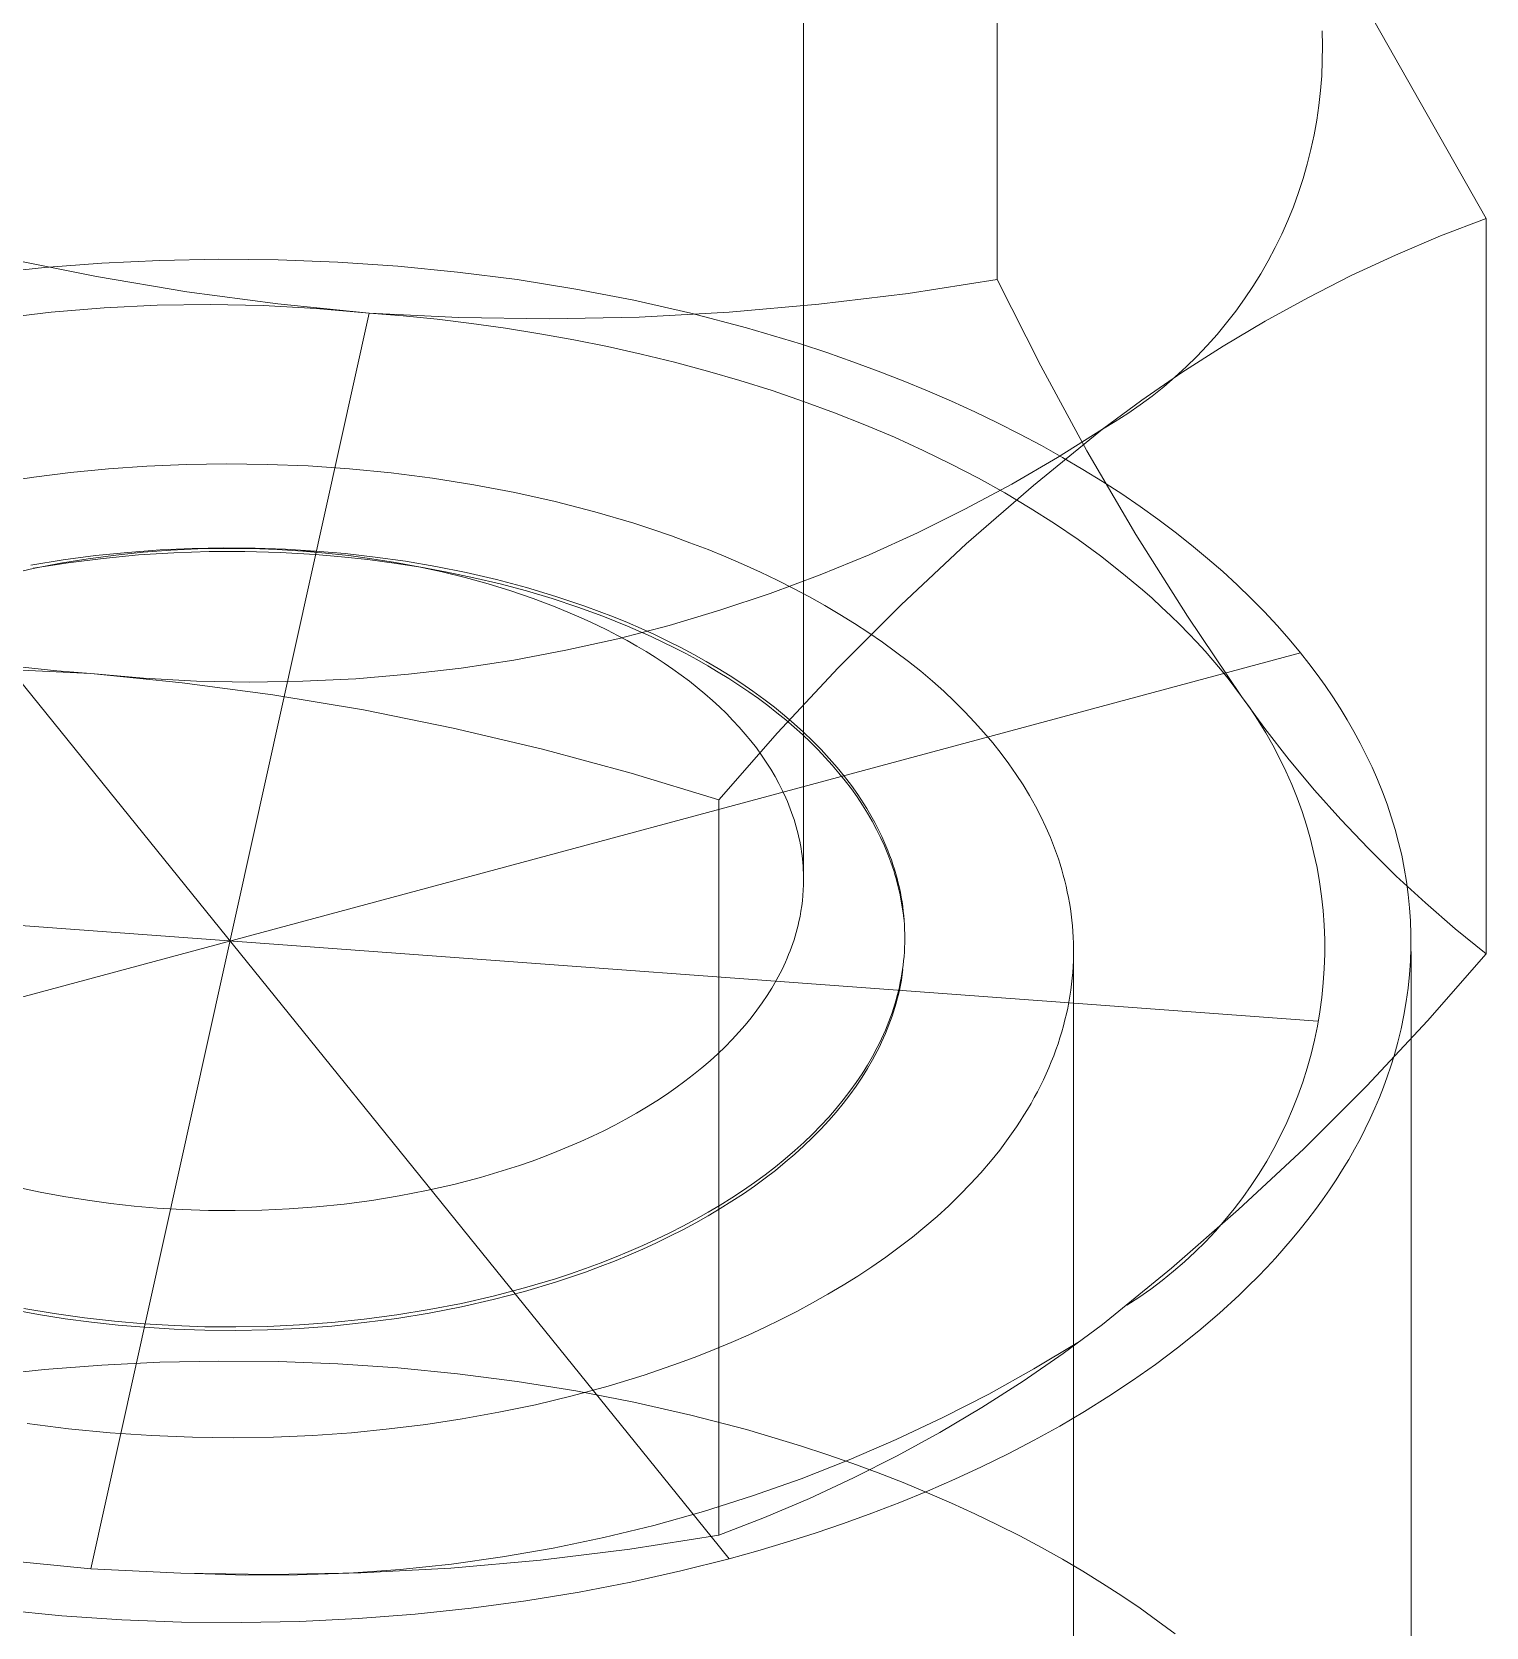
# Model space of a CAD drawing. Header units: inches. Extents: x -6 to 195, y -3 to 126.
# Drawn here: x 113.012 to 113.3513, y 55.2272 to 55.5995 of the extents above; entities that cross this region are included whole.
import ezdxf

# ---------------------------------------------------------------- set-up
doc = ezdxf.new("R2010")
doc.units = ezdxf.units.IN
doc.linetypes.add('HIDDEN', pattern=[1.905, 1.27, -0.635])
doc.layers.add('ZANO_R', color=7, linetype='Continuous', lineweight=0)
doc.layers.add('ZANO_R_przerywana', color=250, linetype='HIDDEN', lineweight=0)

msp = doc.modelspace()

# ---------------------------------------------------------------- linework, layer by layer
at = {"layer": 'ZANO_R'}
for p, q in [((113.30426, 55.63894), (113.3513, 55.556)), ((113.31311, 55.59627), (113.31302, 55.59976)), ((113.31308, 55.59278), (113.31311, 55.59627)), ((113.31294, 55.5893), (113.31308, 55.59278)), ((113.31267, 55.58582), (113.31294, 55.5893)), ((113.31229, 55.58235), (113.31267, 55.58582)), ((113.31179, 55.5789), (113.31229, 55.58235)), ((113.31117, 55.57547), (113.31179, 55.5789)), ((113.31043, 55.57206), (113.31117, 55.57547)), ((113.30861, 55.56533), (113.30958, 55.56868)), ((113.30958, 55.56868), (113.31043, 55.57206)), ((113.30752, 55.56201), (113.30861, 55.56533)), ((113.30633, 55.55873), (113.30752, 55.56201)), ((113.30502, 55.5555), (113.30633, 55.55873)), ((113.30361, 55.55231), (113.30502, 55.5555)), ((113.3513, 55.556), (113.34068, 55.5519)), ((113.3513, 55.556), (113.3513, 55.38438)), ((113.30208, 55.54917), (113.30361, 55.55231)), ((113.34068, 55.5519), (113.33019, 55.54744)), ((113.30045, 55.54609), (113.30208, 55.54917)), ((113.33019, 55.54744), (113.31986, 55.54264)), ((113.29688, 55.5401), (113.29872, 55.54306)), ((113.29872, 55.54306), (113.30045, 55.54609)), ((113.31986, 55.54264), (113.3097, 55.53749)), ((113.29494, 55.5372), (113.29688, 55.5401)), ((113.2929, 55.53437), (113.29494, 55.5372)), ((113.3097, 55.53749), (113.29972, 55.532)), ((113.28855, 55.52892), (113.29077, 55.53161)), ((113.29972, 55.532), (113.28992, 55.52618)), ((113.29077, 55.53161), (113.2929, 55.53437)), ((113.28623, 55.52631), (113.28855, 55.52892)), ((113.28992, 55.52618), (113.28033, 55.52004)), ((113.28134, 55.52134), (113.28383, 55.52378)), ((113.28383, 55.52378), (113.28623, 55.52631)), ((113.28033, 55.52004), (113.27095, 55.51357)), ((113.27877, 55.51898), (113.28134, 55.52134)), ((113.27339, 55.51453), (113.27612, 55.51671)), ((113.27612, 55.51671), (113.27877, 55.51898)), ((113.27095, 55.51357), (113.26179, 55.5068)), ((113.27059, 55.51245), (113.27339, 55.51453)), ((113.26479, 55.50858), (113.26773, 55.51047)), ((113.26773, 55.51047), (113.27059, 55.51245)), ((113.26179, 55.5068), (113.24568, 55.49367)), ((113.25132, 55.5002), (113.26179, 55.5068)), ((113.26179, 55.5068), (113.26479, 55.50858)), ((113.24062, 55.49396), (113.25132, 55.5002)), ((113.22971, 55.4881), (113.24062, 55.49396)), ((113.24568, 55.49367), (113.23002, 55.48)), ((113.21862, 55.48261), (113.22971, 55.4881)), ((113.20734, 55.4775), (113.21862, 55.48261)), ((113.23002, 55.48), (113.21484, 55.46581)), ((113.19589, 55.47279), (113.20734, 55.4775)), ((113.18429, 55.46846), (113.19589, 55.47279)), ((113.17254, 55.46454), (113.18429, 55.46846)), ((113.16067, 55.46101), (113.17254, 55.46454)), ((113.21484, 55.46581), (113.20014, 55.45111)), ((113.14869, 55.4579), (113.16067, 55.46101)), ((113.1366, 55.4552), (113.14869, 55.4579)), ((113.12443, 55.45291), (113.1366, 55.4552)), ((113.02573, 55.44975), (113.00474, 55.45078)), ((113.00981, 55.45122), (113.01778, 55.45041)), ((113.01778, 55.45041), (113.02573, 55.44975)), ((113.04703, 55.44762), (113.02573, 55.44975)), ((113.02573, 55.44975), (113.03807, 55.44867)), ((113.08756, 55.44856), (113.0999, 55.44959)), ((113.0999, 55.44959), (113.11219, 55.45104)), ((113.11219, 55.45104), (113.12443, 55.45291)), ((113.20014, 55.45111), (113.18595, 55.43593)), ((113.03807, 55.44867), (113.05043, 55.44801)), ((113.06824, 55.44479), (113.04703, 55.44762)), ((113.05043, 55.44801), (113.06281, 55.44777)), ((113.06281, 55.44777), (113.07519, 55.44795)), ((113.07519, 55.44795), (113.08756, 55.44856)), ((113.08935, 55.44126), (113.06824, 55.44479)), ((113.11033, 55.43704), (113.08935, 55.44126)), ((113.13116, 55.43213), (113.11033, 55.43704)), ((113.18595, 55.43593), (113.17229, 55.42027)), ((113.15182, 55.42654), (113.13116, 55.43213)), ((113.17229, 55.42027), (113.15182, 55.42654)), ((113.17229, 55.24865), (113.17229, 55.42027)), ((113.33764, 55.36872), (113.3513, 55.38438)), ((113.32345, 55.35353), (113.33764, 55.36872)), ((113.32985, 55.36056), (113.32909, 55.35811)), ((113.32909, 55.35811), (113.32826, 55.35566)), ((113.30875, 55.33884), (113.32345, 55.35353)), ((113.32737, 55.35322), (113.32641, 55.35079)), ((113.32826, 55.35566), (113.32737, 55.35322)), ((113.32641, 55.35079), (113.32538, 55.34836)), ((113.32429, 55.34594), (113.32312, 55.34352)), ((113.32538, 55.34836), (113.32429, 55.34594)), ((113.32312, 55.34352), (113.32189, 55.34112)), ((113.29357, 55.32465), (113.30875, 55.33884)), ((113.3206, 55.33873), (113.31924, 55.33635)), ((113.32189, 55.34112), (113.3206, 55.33873)), ((113.31782, 55.33398), (113.31633, 55.33162)), ((113.31924, 55.33635), (113.31782, 55.33398)), ((113.31633, 55.33162), (113.31477, 55.32928)), ((113.31316, 55.32695), (113.31148, 55.32464)), ((113.31477, 55.32928), (113.31316, 55.32695)), ((113.27791, 55.31098), (113.29357, 55.32465)), ((113.31148, 55.32464), (113.30973, 55.32235)), ((113.30793, 55.32007), (113.30607, 55.31781)), ((113.30973, 55.32235), (113.30793, 55.32007)), ((113.30414, 55.31557), (113.30216, 55.31335)), ((113.30607, 55.31781), (113.30414, 55.31557)), ((113.30216, 55.31335), (113.30012, 55.31115)), ((113.26179, 55.29785), (113.27791, 55.31098)), ((113.29803, 55.30897), (113.29587, 55.30682)), ((113.30012, 55.31115), (113.29803, 55.30897)), ((113.29366, 55.30468), (113.28909, 55.30049)), ((113.29587, 55.30682), (113.29366, 55.30468)), ((113.28909, 55.30049), (113.2843, 55.29639)), ((113.25264, 55.29107), (113.26179, 55.29785)), ((113.2843, 55.29639), (113.27932, 55.2924)), ((113.24326, 55.28461), (113.25264, 55.29107)), ((113.25505, 55.29285), (113.25505, 55.276)), ((113.27932, 55.2924), (113.27416, 55.28851)), ((113.27416, 55.28851), (113.26881, 55.28474)), ((113.23367, 55.27846), (113.24326, 55.28461)), ((113.26881, 55.28474), (113.2633, 55.28108)), ((113.22387, 55.27264), (113.23367, 55.27846)), ((113.2633, 55.28108), (113.25763, 55.27754)), ((113.25763, 55.27754), (113.25181, 55.27413)), ((113.21389, 55.26716), (113.22387, 55.27264)), ((113.24586, 55.27084), (113.23979, 55.26767)), ((113.25181, 55.27413), (113.24586, 55.27084)), ((113.20373, 55.26201), (113.21389, 55.26716)), ((113.23979, 55.26767), (113.2336, 55.26464)), ((113.2336, 55.26464), (113.22732, 55.26173)), ((113.1934, 55.2572), (113.20373, 55.26201)), ((113.22732, 55.26173), (113.22094, 55.25895)), ((113.18291, 55.25275), (113.1934, 55.2572)), ((113.21448, 55.25631), (113.20796, 55.25379)), ((113.22094, 55.25895), (113.21448, 55.25631)), ((113.17229, 55.24865), (113.18291, 55.25275)), ((113.20796, 55.25379), (113.20137, 55.25141)), ((113.15153, 55.24538), (113.17229, 55.24865)), ((113.17467, 55.24315), (113.17047, 55.24835)), ((113.19474, 55.24915), (113.18808, 55.24702)), ((113.20137, 55.25141), (113.19474, 55.24915)), ((113.13067, 55.24283), (113.15153, 55.24538)), ((113.18138, 55.24503), (113.17467, 55.24315)), ((113.18808, 55.24702), (113.18138, 55.24503)), ((113.00444, 55.24293), (113.02573, 55.24081)), ((113.02573, 55.24081), (113.04672, 55.23977)), ((113.08875, 55.23987), (113.10973, 55.24099)), ((113.10973, 55.24099), (113.13067, 55.24283)), ((113.17467, 55.24315), (113.16342, 55.2403)), ((113.04672, 55.23977), (113.06774, 55.23946)), ((113.06774, 55.23946), (113.08875, 55.23987)), ((113.15175, 55.2377), (113.1397, 55.23536)), ((113.16342, 55.2403), (113.15175, 55.2377)), ((113.1397, 55.23536), (113.12727, 55.23333)), ((113.019, 55.22986), (113.00505, 55.23123)), ((113.03298, 55.22891), (113.019, 55.22986)), ((113.10144, 55.23022), (113.08811, 55.22919)), ((113.11451, 55.2316), (113.10144, 55.23022)), ((113.12727, 55.23333), (113.11451, 55.2316)), ((113.04694, 55.22838), (113.03298, 55.22891)), ((113.06081, 55.22825), (113.04694, 55.22838)), ((113.07455, 55.22853), (113.06081, 55.22825)), ((113.08811, 55.22919), (113.07455, 55.22853))]:
    msp.add_line(p, q, dxfattribs=at)
at = {"layer": 'ZANO_R_przerywana'}
for p, q in [((113.19206, 55.72523), (113.19206, 55.40168)), ((113.23721, 55.54175), (113.23721, 55.71337)), ((113.00606, 55.54662), (113.02704, 55.5424)), ((113.02828, 55.54553), (113.04184, 55.54619)), ((113.04184, 55.54619), (113.05558, 55.54646)), ((113.05558, 55.54646), (113.06946, 55.54634)), ((113.06946, 55.54634), (113.08341, 55.5458)), ((113.00188, 55.54311), (113.01495, 55.5445)), ((113.01495, 55.5445), (113.02828, 55.54553)), ((113.02704, 55.5424), (113.04815, 55.53887)), ((113.08341, 55.5458), (113.09739, 55.54485)), ((113.09739, 55.54485), (113.11134, 55.54348)), ((113.11134, 55.54348), (113.1252, 55.5417)), ((113.04815, 55.53887), (113.06936, 55.53604)), ((113.1252, 55.5417), (113.13893, 55.53949)), ((113.13893, 55.53949), (113.15245, 55.53688)), ((113.21645, 55.53849), (113.23721, 55.54175)), ((113.24738, 55.52158), (113.23721, 55.54175)), ((113.02883, 55.5351), (113.0165, 55.53407)), ((113.0412, 55.53571), (113.02883, 55.5351)), ((113.05358, 55.5359), (113.0412, 55.53571)), ((113.06596, 55.53566), (113.05358, 55.5359)), ((113.07833, 55.535), (113.06596, 55.53566)), ((113.06936, 55.53604), (113.09066, 55.53391)), ((113.09066, 55.53391), (113.07833, 55.535)), ((113.15245, 55.53688), (113.16573, 55.53386)), ((113.17466, 55.5341), (113.19559, 55.53594)), ((113.19559, 55.53594), (113.21645, 55.53849)), ((113.17047, 55.24835), (112.94173, 55.53156)), ((113.0165, 55.53407), (113.0042, 55.53262)), ((113.02573, 55.24081), (113.09066, 55.53391)), ((113.09861, 55.53325), (113.09066, 55.53391)), ((113.09066, 55.53391), (113.11165, 55.53288)), ((113.10658, 55.53244), (113.09861, 55.53325)), ((113.11456, 55.53148), (113.10658, 55.53244)), ((113.11165, 55.53288), (113.13266, 55.53257)), ((113.12254, 55.53036), (113.11456, 55.53148)), ((113.13266, 55.53257), (113.15367, 55.53297)), ((113.15367, 55.53297), (113.17466, 55.5341)), ((113.16573, 55.53386), (113.1787, 55.53046)), ((113.1305, 55.52909), (113.12254, 55.53036)), ((113.13844, 55.52765), (113.1305, 55.52909)), ((113.14633, 55.52607), (113.13844, 55.52765)), ((113.1787, 55.53046), (113.19131, 55.52668)), ((113.15417, 55.52432), (113.14633, 55.52607)), ((113.16194, 55.52242), (113.15417, 55.52432)), ((113.19131, 55.52668), (113.19747, 55.52466)), ((113.19747, 55.52466), (113.20352, 55.52255)), ((113.16962, 55.52036), (113.16194, 55.52242)), ((113.17721, 55.51815), (113.16962, 55.52036)), ((113.20352, 55.52255), (113.20946, 55.52036)), ((113.20946, 55.52036), (113.21529, 55.51809)), ((113.25818, 55.50174), (113.24738, 55.52158)), ((113.18469, 55.51579), (113.17721, 55.51815)), ((113.21529, 55.51809), (113.22099, 55.51574)), ((113.19204, 55.51329), (113.18469, 55.51579)), ((113.19926, 55.51063), (113.19204, 55.51329)), ((113.22099, 55.51574), (113.22657, 55.51332)), ((113.22657, 55.51332), (113.23202, 55.51083)), ((113.20633, 55.50784), (113.19926, 55.51063)), ((113.23202, 55.51083), (113.23734, 55.50827)), ((113.21323, 55.50491), (113.20633, 55.50784)), ((113.23734, 55.50827), (113.24252, 55.50565)), ((113.24252, 55.50565), (113.24756, 55.50296)), ((113.21996, 55.50184), (113.21323, 55.50491)), ((113.22651, 55.49865), (113.21996, 55.50184)), ((113.24756, 55.50296), (113.25246, 55.50022)), ((113.2696, 55.48225), (113.25818, 55.50174)), ((113.02984, 55.49751), (113.03885, 55.49815)), ((113.03885, 55.49815), (113.04805, 55.49855)), ((113.04805, 55.49855), (113.05741, 55.4987)), ((113.05741, 55.4987), (113.0669, 55.49859)), ((113.0669, 55.49859), (113.07649, 55.49821)), ((113.07649, 55.49821), (113.08614, 55.49755)), ((113.23286, 55.49534), (113.22651, 55.49865)), ((113.25246, 55.50022), (113.25721, 55.49742)), ((113.00396, 55.4943), (113.01245, 55.49559)), ((113.01245, 55.49559), (113.02103, 55.49665)), ((113.02103, 55.49665), (113.02984, 55.49751)), ((113.08614, 55.49755), (113.09582, 55.4966)), ((113.09582, 55.4966), (113.1055, 55.49537)), ((113.1055, 55.49537), (113.11513, 55.49384)), ((113.239, 55.49192), (113.23286, 55.49534)), ((113.25721, 55.49742), (113.26182, 55.49458)), ((113.26182, 55.49458), (113.26628, 55.49169)), ((113.11513, 55.49384), (113.12468, 55.49202)), ((113.12468, 55.49202), (113.1341, 55.48991)), ((113.24493, 55.48838), (113.239, 55.49192)), ((113.26628, 55.49169), (113.27059, 55.48875)), ((113.1341, 55.48991), (113.14336, 55.48751)), ((113.14336, 55.48751), (113.15242, 55.48483)), ((113.25064, 55.48475), (113.24493, 55.48838)), ((113.27059, 55.48875), (113.27474, 55.48577)), ((113.15242, 55.48483), (113.15686, 55.48339)), ((113.15686, 55.48339), (113.16123, 55.48188)), ((113.25611, 55.48102), (113.25064, 55.48475)), ((113.27474, 55.48577), (113.27875, 55.48276)), ((113.04942, 55.47896), (113.05679, 55.47909)), ((113.05679, 55.47909), (113.06406, 55.47903)), ((113.16123, 55.48188), (113.16554, 55.48031)), ((113.16554, 55.48031), (113.16977, 55.47868)), ((113.26136, 55.4772), (113.25611, 55.48102)), ((113.28163, 55.46313), (113.2696, 55.48225)), ((113.27875, 55.48276), (113.2826, 55.47972)), ((113.2826, 55.47972), (113.2863, 55.47665)), ((113.01171, 55.47505), (113.01927, 55.47628)), ((113.01229, 55.47433), (113.02045, 55.47562)), ((113.0123, 55.47428), (113.01868, 55.47552)), ((113.01868, 55.47552), (113.02511, 55.47657)), ((113.01927, 55.47628), (113.02685, 55.47728)), ((113.02045, 55.47562), (113.02865, 55.47665)), ((113.02511, 55.47657), (113.03155, 55.47742)), ((113.02685, 55.47728), (113.03442, 55.47805)), ((113.02865, 55.47665), (113.03688, 55.47744)), ((113.03155, 55.47742), (113.03799, 55.47808)), ((113.03442, 55.47805), (113.04195, 55.47861)), ((113.03688, 55.47744), (113.04513, 55.47797)), ((113.03799, 55.47808), (113.04439, 55.47855)), ((113.04195, 55.47861), (113.04942, 55.47896)), ((113.04439, 55.47855), (113.05073, 55.47884)), ((113.04513, 55.47797), (113.05339, 55.47824)), ((113.05073, 55.47884), (113.057, 55.47896)), ((113.05339, 55.47824), (113.06166, 55.47826)), ((113.057, 55.47896), (113.06318, 55.47891)), ((113.06166, 55.47826), (113.06992, 55.47803)), ((113.06318, 55.47891), (113.06924, 55.4787)), ((113.06406, 55.47903), (113.07119, 55.47879)), ((113.06924, 55.4787), (113.07518, 55.47834)), ((113.06992, 55.47803), (113.07817, 55.47755)), ((113.07119, 55.47879), (113.07817, 55.47836)), ((113.07817, 55.47836), (113.07518, 55.47834)), ((113.07518, 55.47834), (113.08052, 55.47788)), ((113.07817, 55.47836), (113.08512, 55.47776)), ((113.07817, 55.47755), (113.08425, 55.47703)), ((113.08052, 55.47788), (113.08592, 55.47729)), ((113.08425, 55.47703), (113.09037, 55.47636)), ((113.08512, 55.47776), (113.09213, 55.47696)), ((113.08592, 55.47729), (113.09135, 55.47656)), ((113.09037, 55.47636), (113.09654, 55.47554)), ((113.09135, 55.47656), (113.0968, 55.47568)), ((113.09213, 55.47696), (113.09919, 55.47596)), ((113.09654, 55.47554), (113.10272, 55.47457)), ((113.0968, 55.47568), (113.10225, 55.47466)), ((113.09919, 55.47596), (113.10627, 55.47476)), ((113.16977, 55.47868), (113.17393, 55.47698)), ((113.17393, 55.47698), (113.178, 55.47522)), ((113.26635, 55.4733), (113.26136, 55.4772)), ((113.2863, 55.47665), (113.28985, 55.47355)), ((113.00598, 55.47284), (113.0123, 55.47428)), ((113.10225, 55.47466), (113.10769, 55.47349)), ((113.10272, 55.47457), (113.10892, 55.47343)), ((113.10627, 55.47476), (113.11334, 55.47334)), ((113.10769, 55.47349), (113.11311, 55.47216)), ((113.10892, 55.47343), (113.11511, 55.47214)), ((113.11311, 55.47216), (113.11847, 55.47069)), ((113.11334, 55.47334), (113.12039, 55.47171)), ((113.11511, 55.47214), (113.12126, 55.47067)), ((113.12039, 55.47171), (113.12737, 55.46986)), ((113.178, 55.47522), (113.18199, 55.47341)), ((113.18199, 55.47341), (113.18589, 55.47154)), ((113.2711, 55.46933), (113.26635, 55.4733)), ((113.28985, 55.47355), (113.29325, 55.47043)), ((113.11847, 55.47069), (113.12377, 55.46906)), ((113.12126, 55.47067), (113.12737, 55.46904)), ((113.12377, 55.46906), (113.12898, 55.46727)), ((113.12737, 55.46986), (113.13427, 55.46778)), ((113.12737, 55.46904), (113.13341, 55.46724)), ((113.18589, 55.47154), (113.1897, 55.46961)), ((113.1897, 55.46961), (113.19342, 55.46764)), ((113.27339, 55.46732), (113.2711, 55.46933)), ((113.29325, 55.47043), (113.29649, 55.46729)), ((113.12898, 55.46727), (113.13409, 55.46534)), ((113.13341, 55.46724), (113.13937, 55.46527)), ((113.13409, 55.46534), (113.13908, 55.46326)), ((113.13427, 55.46778), (113.14105, 55.46549)), ((113.13937, 55.46527), (113.14522, 55.46314)), ((113.14105, 55.46549), (113.14439, 55.46427)), ((113.14439, 55.46427), (113.14769, 55.46299)), ((113.19342, 55.46764), (113.19703, 55.46562)), ((113.19703, 55.46562), (113.20054, 55.46355)), ((113.2756, 55.46529), (113.27339, 55.46732)), ((113.27776, 55.46325), (113.2756, 55.46529)), ((113.29649, 55.46729), (113.29958, 55.46413)), ((113.13908, 55.46326), (113.14152, 55.46217)), ((113.14152, 55.46217), (113.14392, 55.46104)), ((113.14392, 55.46104), (113.14628, 55.45987)), ((113.14522, 55.46314), (113.15094, 55.46084)), ((113.14769, 55.46299), (113.15094, 55.46166)), ((113.15094, 55.46166), (113.15415, 55.46027)), ((113.15094, 55.46084), (113.15652, 55.45838)), ((113.20054, 55.46355), (113.20395, 55.46143)), ((113.20395, 55.46143), (113.20726, 55.45928)), ((113.27985, 55.4612), (113.27776, 55.46325)), ((113.28188, 55.45914), (113.27985, 55.4612)), ((113.29426, 55.4444), (113.28163, 55.46313)), ((113.29958, 55.46413), (113.30253, 55.46096)), ((113.30253, 55.46096), (113.30532, 55.45779)), ((113.14628, 55.45987), (113.1486, 55.45867)), ((113.1486, 55.45867), (113.15088, 55.45744)), ((113.15088, 55.45744), (113.15311, 55.45618)), ((113.15415, 55.46027), (113.1573, 55.45884)), ((113.15652, 55.45838), (113.15924, 55.4571)), ((113.1573, 55.45884), (113.1604, 55.45735)), ((113.15924, 55.4571), (113.16192, 55.45577)), ((113.1604, 55.45735), (113.16344, 55.45581)), ((113.20726, 55.45928), (113.21045, 55.45708)), ((113.21045, 55.45708), (113.21354, 55.45485)), ((113.28384, 55.45706), (113.28188, 55.45914)), ((113.28574, 55.45497), (113.28384, 55.45706)), ((113.30532, 55.45779), (113.30797, 55.4546)), ((113.30797, 55.4546), (112.82614, 55.32488)), ((113.15311, 55.45618), (113.15529, 55.45488)), ((113.15529, 55.45488), (113.15742, 55.45355)), ((113.15742, 55.45355), (113.1595, 55.4522)), ((113.16192, 55.45577), (113.16456, 55.45441)), ((113.16344, 55.45581), (113.16641, 55.45423)), ((113.16456, 55.45441), (113.16715, 55.45301)), ((113.16641, 55.45423), (113.16932, 55.4526)), ((113.21354, 55.45485), (113.21651, 55.45259)), ((113.28757, 55.45287), (113.28574, 55.45497)), ((113.30797, 55.4546), (113.30995, 55.45209)), ((113.1595, 55.4522), (113.16153, 55.45081)), ((113.16153, 55.45081), (113.16349, 55.4494)), ((113.16349, 55.4494), (113.1654, 55.44796)), ((113.16715, 55.45301), (113.16968, 55.45157)), ((113.16932, 55.4526), (113.17216, 55.45092)), ((113.16968, 55.45157), (113.17216, 55.45011)), ((113.17216, 55.45092), (113.17493, 55.4492)), ((113.17216, 55.45011), (113.17459, 55.4486)), ((113.21651, 55.45259), (113.21938, 55.45029)), ((113.21938, 55.45029), (113.22212, 55.44797)), ((113.28934, 55.45077), (113.28757, 55.45287)), ((113.29104, 55.44865), (113.28934, 55.45077)), ((113.30995, 55.45209), (113.31187, 55.44954)), ((113.31187, 55.44954), (113.31373, 55.44696)), ((113.1654, 55.44796), (113.16725, 55.44649)), ((113.16725, 55.44649), (113.16904, 55.44501)), ((113.17459, 55.4486), (113.17696, 55.44707)), ((113.17493, 55.4492), (113.17763, 55.44744)), ((113.17696, 55.44707), (113.17927, 55.4455)), ((113.17763, 55.44744), (113.18024, 55.44563)), ((113.18024, 55.44563), (113.18278, 55.44379)), ((113.22212, 55.44797), (113.22476, 55.44562)), ((113.22476, 55.44562), (113.22728, 55.44325)), ((113.29268, 55.44653), (113.29104, 55.44865)), ((113.29426, 55.4444), (113.29268, 55.44653)), ((113.31373, 55.44696), (113.31551, 55.44433)), ((113.16904, 55.44501), (113.17077, 55.44349)), ((113.17077, 55.44349), (113.17243, 55.44196)), ((113.17243, 55.44196), (113.17403, 55.44041)), ((113.17927, 55.4455), (113.18152, 55.4439)), ((113.18152, 55.4439), (113.18371, 55.44227)), ((113.18278, 55.44379), (113.18523, 55.44191)), ((113.18371, 55.44227), (113.18583, 55.44062)), ((113.18523, 55.44191), (113.1876, 55.43999)), ((113.22728, 55.44325), (113.22968, 55.44085)), ((113.29623, 55.44165), (113.29426, 55.4444)), ((113.29969, 55.43694), (113.29426, 55.4444)), ((113.31551, 55.44433), (113.31723, 55.44168)), ((113.17403, 55.44041), (113.17557, 55.43884)), ((113.17557, 55.43884), (113.17703, 55.43725)), ((113.18583, 55.44062), (113.18789, 55.43894)), ((113.1876, 55.43999), (113.18987, 55.43805)), ((113.18789, 55.43894), (113.18987, 55.43723)), ((113.22968, 55.44085), (113.23197, 55.43844)), ((113.23197, 55.43844), (113.23414, 55.43602)), ((113.2981, 55.43884), (113.29623, 55.44165)), ((113.29988, 55.43596), (113.2981, 55.43884)), ((113.31723, 55.44168), (113.31888, 55.43898)), ((113.31888, 55.43898), (113.32045, 55.43626)), ((113.17703, 55.43725), (113.17843, 55.43565)), ((113.17843, 55.43565), (113.17977, 55.43403)), ((113.18987, 55.43805), (113.19206, 55.43607)), ((113.18987, 55.43723), (113.19179, 55.4355)), ((113.19179, 55.4355), (113.19364, 55.43374)), ((113.19206, 55.43607), (113.19416, 55.43406)), ((113.23414, 55.43602), (113.2362, 55.43358)), ((113.30537, 55.42965), (113.29969, 55.43694)), ((113.30156, 55.43302), (113.29988, 55.43596)), ((113.32045, 55.43626), (113.32195, 55.4335)), ((113.17977, 55.43403), (113.18103, 55.43239)), ((113.18103, 55.43239), (113.18222, 55.43075)), ((113.18222, 55.43075), (113.18335, 55.4291)), ((113.19364, 55.43374), (113.19542, 55.43197)), ((113.19416, 55.43406), (113.19616, 55.43202)), ((113.19542, 55.43197), (113.19712, 55.43017)), ((113.19616, 55.43202), (113.19806, 55.42996)), ((113.2362, 55.43358), (113.23814, 55.43113)), ((113.23814, 55.43113), (113.23997, 55.42867)), ((113.30313, 55.43002), (113.30156, 55.43302)), ((113.32195, 55.4335), (113.32336, 55.4307)), ((113.32336, 55.4307), (113.3247, 55.42788)), ((113.18335, 55.4291), (113.1844, 55.42743)), ((113.1844, 55.42743), (113.18539, 55.42576)), ((113.19712, 55.43017), (113.19875, 55.42836)), ((113.19806, 55.42996), (113.19987, 55.42787)), ((113.19875, 55.42836), (113.20031, 55.42653)), ((113.19987, 55.42787), (113.20159, 55.42577)), ((113.23997, 55.42867), (113.24168, 55.42621)), ((113.3046, 55.42698), (113.30313, 55.43002)), ((113.30597, 55.42388), (113.3046, 55.42698)), ((113.31128, 55.42256), (113.30537, 55.42965)), ((113.3247, 55.42788), (113.32595, 55.42503)), ((113.18539, 55.42576), (113.1863, 55.42409)), ((113.1863, 55.42409), (113.18715, 55.42241)), ((113.20031, 55.42653), (113.20179, 55.42469)), ((113.20159, 55.42577), (113.2032, 55.42364)), ((113.20179, 55.42469), (113.2032, 55.42283)), ((113.2032, 55.42364), (113.20471, 55.4215)), ((113.24168, 55.42621), (113.24328, 55.42375)), ((113.24328, 55.42375), (113.24477, 55.42128)), ((113.30722, 55.42074), (113.30597, 55.42388)), ((113.32595, 55.42503), (113.32712, 55.42215)), ((113.18715, 55.42241), (113.18793, 55.42072)), ((113.18793, 55.42072), (113.18829, 55.41988)), ((113.18829, 55.41988), (113.18863, 55.41904)), ((113.2032, 55.42283), (113.20453, 55.42096)), ((113.20453, 55.42096), (113.20579, 55.41907)), ((113.20471, 55.4215), (113.20543, 55.42043)), ((113.20543, 55.42043), (113.20613, 55.41935)), ((113.24477, 55.42128), (113.24615, 55.41882)), ((113.30837, 55.41756), (113.30722, 55.42074)), ((113.31741, 55.41566), (113.31128, 55.42256)), ((113.32712, 55.42215), (113.3282, 55.41924)), ((113.18863, 55.41904), (113.18896, 55.4182)), ((113.18896, 55.4182), (113.18927, 55.41735)), ((113.18927, 55.41735), (113.18957, 55.41651)), ((113.18957, 55.41651), (113.18984, 55.41567)), ((113.20579, 55.41907), (113.20696, 55.41718)), ((113.20613, 55.41935), (113.2068, 55.41827)), ((113.2068, 55.41827), (113.20744, 55.41719)), ((113.20696, 55.41718), (113.20806, 55.41529)), ((113.20744, 55.41719), (113.20806, 55.4161)), ((113.20806, 55.4161), (113.20866, 55.41501)), ((113.24615, 55.41882), (113.24743, 55.41636)), ((113.24743, 55.41636), (113.2486, 55.4139)), ((113.30941, 55.41434), (113.30837, 55.41756)), ((113.3282, 55.41924), (113.32919, 55.4163)), ((113.32919, 55.4163), (113.33009, 55.41334)), ((113.18984, 55.41567), (113.1901, 55.41483)), ((113.1901, 55.41483), (113.19035, 55.41399)), ((113.19035, 55.41399), (113.19057, 55.41315)), ((113.19057, 55.41315), (113.19078, 55.41231)), ((113.19078, 55.41231), (113.19098, 55.41147)), ((113.20806, 55.41529), (113.20909, 55.41338)), ((113.20866, 55.41501), (113.20923, 55.41392)), ((113.20909, 55.41338), (113.21004, 55.41147)), ((113.20923, 55.41392), (113.20978, 55.41283)), ((113.20978, 55.41283), (113.2103, 55.41174)), ((113.2486, 55.4139), (113.24966, 55.41146)), ((113.31034, 55.41108), (113.30941, 55.41434)), ((113.32377, 55.40897), (113.31741, 55.41566)), ((113.33009, 55.41334), (113.33089, 55.41035)), ((113.19098, 55.41147), (113.19115, 55.41063)), ((113.19115, 55.41063), (113.19131, 55.4098)), ((113.19131, 55.4098), (113.19146, 55.40896)), ((113.19146, 55.40896), (113.19159, 55.40813)), ((113.21004, 55.41147), (113.21091, 55.40956)), ((113.2103, 55.41174), (113.21079, 55.41065)), ((113.21079, 55.41065), (113.21126, 55.40955)), ((113.21091, 55.40956), (113.21171, 55.40764)), ((113.21126, 55.40955), (113.21171, 55.40846)), ((113.21171, 55.40846), (113.21213, 55.40737)), ((113.24966, 55.41146), (113.25015, 55.41023)), ((113.25015, 55.41023), (113.25063, 55.409)), ((113.25063, 55.409), (113.25108, 55.40775)), ((113.31115, 55.4078), (113.31034, 55.41108)), ((113.33035, 55.40248), (113.32377, 55.40897)), ((113.33089, 55.41035), (113.33161, 55.40734)), ((113.31203, 55.36862), (112.80436, 55.4061)), ((113.19159, 55.40813), (113.1917, 55.4073)), ((113.1917, 55.4073), (113.1918, 55.40647)), ((113.1918, 55.40647), (113.19188, 55.40565)), ((113.19188, 55.40565), (113.19194, 55.40482)), ((113.19194, 55.40482), (113.19199, 55.404)), ((113.21171, 55.40764), (113.21243, 55.40573)), ((113.21213, 55.40737), (113.21253, 55.40627)), ((113.21243, 55.40573), (113.21308, 55.40381)), ((113.21253, 55.40627), (113.2129, 55.40518)), ((113.2129, 55.40518), (113.21325, 55.40409)), ((113.25108, 55.40775), (113.25151, 55.4065)), ((113.25151, 55.4065), (113.25191, 55.40524)), ((113.25191, 55.40524), (113.2523, 55.40398)), ((113.31186, 55.40449), (113.31115, 55.4078)), ((113.33161, 55.40734), (113.33222, 55.40431)), ((113.19199, 55.404), (113.19203, 55.40318)), ((113.19203, 55.40318), (113.19205, 55.40237)), ((113.19206, 55.40168), (113.19204, 55.40045)), ((113.21308, 55.40381), (113.21337, 55.40286)), ((113.21325, 55.40409), (113.21357, 55.40299)), ((113.21337, 55.40286), (113.21365, 55.4019)), ((113.21357, 55.40299), (113.21387, 55.4019)), ((113.21365, 55.4019), (113.21391, 55.40095)), ((113.21387, 55.4019), (113.21415, 55.40081)), ((113.21391, 55.40095), (113.21415, 55.4)), ((113.2523, 55.40398), (113.25266, 55.4027)), ((113.25266, 55.4027), (113.25299, 55.40142)), ((113.25299, 55.40142), (113.25331, 55.40013)), ((113.31244, 55.40116), (113.31186, 55.40449)), ((113.31292, 55.39781), (113.31244, 55.40116)), ((113.33714, 55.39622), (113.33035, 55.40248)), ((113.33222, 55.40431), (113.33273, 55.40126)), ((113.33273, 55.40126), (113.33315, 55.39819)), ((113.1919, 55.39798), (113.19178, 55.39675)), ((113.19199, 55.39921), (113.1919, 55.39798)), ((113.19204, 55.40045), (113.19199, 55.39921)), ((113.21415, 55.40081), (113.2144, 55.39972)), ((113.21415, 55.4), (113.21437, 55.39904)), ((113.21437, 55.39904), (113.21458, 55.39809)), ((113.2144, 55.39972), (113.21463, 55.39864)), ((113.21458, 55.39809), (113.21476, 55.39714)), ((113.21463, 55.39864), (113.21484, 55.39755)), ((113.21484, 55.39755), (113.21502, 55.39647)), ((113.25331, 55.40013), (113.25359, 55.39883)), ((113.25359, 55.39883), (113.25386, 55.39752)), ((113.25386, 55.39752), (113.25409, 55.39621)), ((113.31327, 55.39444), (113.31292, 55.39781)), ((113.33315, 55.39819), (113.33346, 55.39511)), ((113.19144, 55.3943), (113.19123, 55.39308)), ((113.19163, 55.39552), (113.19144, 55.3943)), ((113.19178, 55.39675), (113.19163, 55.39552)), ((113.21476, 55.39714), (113.21493, 55.3962)), ((113.21493, 55.3962), (113.21508, 55.39525)), ((113.21502, 55.39647), (113.21518, 55.39539)), ((113.21508, 55.39525), (113.21522, 55.39431)), ((113.21518, 55.39539), (113.21532, 55.39432)), ((113.21522, 55.39431), (113.21533, 55.39337)), ((113.21532, 55.39432), (113.21543, 55.39324)), ((113.25409, 55.39621), (113.25431, 55.39489)), ((113.25431, 55.39489), (113.25449, 55.39357)), ((113.25449, 55.39357), (113.25465, 55.39224)), ((113.31352, 55.39107), (113.31327, 55.39444)), ((113.33346, 55.39511), (113.33367, 55.39201)), ((113.34412, 55.39018), (113.33714, 55.39622)), ((113.19056, 55.39018), (113.19033, 55.38932)), ((113.19078, 55.39103), (113.19056, 55.39018)), ((113.19097, 55.39188), (113.19078, 55.39103)), ((113.19123, 55.39308), (113.19097, 55.39188)), ((113.21533, 55.39337), (113.21543, 55.39243)), ((113.21543, 55.39324), (113.21552, 55.39217)), ((113.21552, 55.39217), (113.2156, 55.39111)), ((113.2156, 55.39111), (113.21564, 55.39004)), ((113.21564, 55.39004), (113.21567, 55.38899)), ((113.25465, 55.39224), (113.25479, 55.3909)), ((113.25479, 55.3909), (113.25489, 55.38956)), ((113.31364, 55.38769), (113.31352, 55.39107)), ((113.33367, 55.39201), (113.33377, 55.38889)), ((113.3513, 55.38438), (113.34412, 55.39018)), ((113.18953, 55.38675), (113.18923, 55.38589)), ((113.18982, 55.38761), (113.18953, 55.38675)), ((113.19008, 55.38847), (113.18982, 55.38761)), ((113.19033, 55.38932), (113.19008, 55.38847)), ((113.21566, 55.38688), (113.21562, 55.38583)), ((113.21568, 55.38793), (113.21566, 55.38688)), ((113.21567, 55.38899), (113.21568, 55.38793)), ((113.25489, 55.38956), (113.25497, 55.38821)), ((113.25497, 55.38821), (113.25502, 55.38686)), ((113.25502, 55.38686), (113.25505, 55.3855)), ((113.31365, 55.3843), (113.31364, 55.38769)), ((113.33377, 55.38889), (113.33377, 55.38577)), ((113.18784, 55.38243), (113.18744, 55.38156)), ((113.18821, 55.3833), (113.18784, 55.38243)), ((113.18857, 55.38416), (113.18821, 55.3833)), ((113.18891, 55.38503), (113.18857, 55.38416)), ((113.18923, 55.38589), (113.18891, 55.38503)), ((113.21539, 55.38272), (113.21528, 55.38169)), ((113.21549, 55.38375), (113.21539, 55.38272)), ((113.21557, 55.38479), (113.21549, 55.38375)), ((113.21562, 55.38583), (113.21557, 55.38479)), ((113.25501, 55.38277), (113.25495, 55.3814)), ((113.25504, 55.38414), (113.25501, 55.38277)), ((113.25505, 55.3855), (113.25504, 55.38414)), ((113.25505, 55.38277), (113.25505, 55.29285)), ((113.31354, 55.38092), (113.31365, 55.3843)), ((113.33367, 55.38263), (113.33345, 55.37949)), ((113.33377, 55.38577), (113.33367, 55.38263)), ((113.33379, 55.38487), (113.33379, 55.13019)), ((113.18659, 55.37983), (113.18567, 55.37809)), ((113.18703, 55.3807), (113.18659, 55.37983)), ((113.18744, 55.38156), (113.18703, 55.3807)), ((113.21481, 55.37865), (113.21462, 55.37764)), ((113.21498, 55.37966), (113.21481, 55.37865)), ((113.21508, 55.37944), (113.21488, 55.37823)), ((113.21514, 55.38067), (113.21498, 55.37966)), ((113.21525, 55.38066), (113.21508, 55.37944)), ((113.21528, 55.38169), (113.21514, 55.38067)), ((113.25473, 55.37864), (113.25458, 55.37726)), ((113.25485, 55.38002), (113.25473, 55.37864)), ((113.25495, 55.3814), (113.25485, 55.38002)), ((113.31332, 55.37754), (113.31354, 55.38092)), ((113.33345, 55.37949), (113.33313, 55.37634)), ((113.18466, 55.37635), (113.18358, 55.37462)), ((113.18567, 55.37809), (113.18466, 55.37635)), ((113.21417, 55.37564), (113.21392, 55.37464)), ((113.21417, 55.37483), (113.21392, 55.37383)), ((113.2144, 55.37664), (113.21417, 55.37564)), ((113.2144, 55.37582), (113.21417, 55.37483)), ((113.21462, 55.37764), (113.2144, 55.37664)), ((113.21466, 55.37703), (113.2144, 55.37582)), ((113.21488, 55.37823), (113.21466, 55.37703)), ((113.25441, 55.37587), (113.2542, 55.37449)), ((113.25458, 55.37726), (113.25441, 55.37587)), ((113.31298, 55.37418), (113.31332, 55.37754)), ((113.33313, 55.37634), (113.33269, 55.37318)), ((113.18118, 55.37116), (113.17985, 55.36944)), ((113.18242, 55.37289), (113.18118, 55.37116)), ((113.18358, 55.37462), (113.18242, 55.37289)), ((113.21305, 55.37162), (113.21271, 55.37061)), ((113.21336, 55.37263), (113.21305, 55.37162)), ((113.21336, 55.37182), (113.21305, 55.37081)), ((113.21365, 55.37364), (113.21336, 55.37263)), ((113.21365, 55.37282), (113.21336, 55.37182)), ((113.21392, 55.37464), (113.21365, 55.37364)), ((113.21392, 55.37383), (113.21365, 55.37282)), ((113.25369, 55.3717), (113.25339, 55.37031)), ((113.25396, 55.3731), (113.25369, 55.3717)), ((113.2542, 55.37449), (113.25396, 55.3731)), ((113.31252, 55.37082), (113.31298, 55.37418)), ((113.33269, 55.37318), (113.33215, 55.37003)), ((113.17845, 55.36773), (113.17697, 55.36603)), ((113.17985, 55.36944), (113.17845, 55.36773)), ((113.21158, 55.36757), (113.21116, 55.36655)), ((113.21198, 55.36858), (113.21158, 55.36757)), ((113.21198, 55.36777), (113.21158, 55.36675)), ((113.21236, 55.3696), (113.21198, 55.36858)), ((113.21236, 55.36878), (113.21198, 55.36777)), ((113.21271, 55.37061), (113.21236, 55.3696)), ((113.21271, 55.3698), (113.21236, 55.36878)), ((113.21305, 55.37081), (113.21271, 55.3698)), ((113.25269, 55.36752), (113.2523, 55.36612)), ((113.25305, 55.36891), (113.25269, 55.36752)), ((113.25339, 55.37031), (113.25305, 55.36891)), ((113.31127, 55.36418), (113.31195, 55.36749)), ((113.31195, 55.36749), (113.31252, 55.37082)), ((113.33215, 55.37003), (113.33149, 55.36687)), ((113.1754, 55.36435), (113.17376, 55.36267)), ((113.17697, 55.36603), (113.1754, 55.36435)), ((113.21025, 55.36451), (113.20976, 55.36349)), ((113.21025, 55.36369), (113.20976, 55.36267)), ((113.21071, 55.36553), (113.21025, 55.36451)), ((113.21071, 55.36471), (113.21025, 55.36369)), ((113.21116, 55.36655), (113.21071, 55.36553)), ((113.21116, 55.36573), (113.21071, 55.36471)), ((113.21158, 55.36675), (113.21116, 55.36573)), ((113.25187, 55.36472), (113.25142, 55.36332)), ((113.2523, 55.36612), (113.25187, 55.36472)), ((113.31047, 55.36089), (113.31127, 55.36418)), ((113.33073, 55.36371), (113.32985, 55.36056)), ((113.33149, 55.36687), (113.33073, 55.36371)), ((113.17203, 55.36102), (113.17022, 55.35938)), ((113.17376, 55.36267), (113.17203, 55.36102)), ((113.20816, 55.36042), (113.20698, 55.35838)), ((113.20925, 55.36247), (113.20816, 55.36042)), ((113.20925, 55.36165), (113.20816, 55.35961)), ((113.20976, 55.36349), (113.20925, 55.36247)), ((113.20976, 55.36267), (113.20925, 55.36165)), ((113.25041, 55.36053), (113.24986, 55.35913)), ((113.25093, 55.36192), (113.25041, 55.36053)), ((113.25142, 55.36332), (113.25093, 55.36192)), ((113.30956, 55.35763), (113.31047, 55.36089)), ((113.16834, 55.35776), (113.16638, 55.35617)), ((113.17022, 55.35938), (113.16834, 55.35776)), ((113.20571, 55.35634), (113.20434, 55.3543)), ((113.20698, 55.35838), (113.20571, 55.35634)), ((113.20698, 55.35756), (113.20571, 55.35552)), ((113.20816, 55.35961), (113.20698, 55.35756)), ((113.24867, 55.35634), (113.24802, 55.35495)), ((113.24928, 55.35774), (113.24867, 55.35634)), ((113.24986, 55.35913), (113.24928, 55.35774)), ((113.30854, 55.3544), (113.30956, 55.35763)), ((113.16223, 55.35305), (113.16004, 55.35153)), ((113.16434, 55.35459), (113.16223, 55.35305)), ((113.16638, 55.35617), (113.16434, 55.35459)), ((113.20434, 55.3543), (113.20288, 55.35227)), ((113.20434, 55.35348), (113.20288, 55.35145)), ((113.20571, 55.35552), (113.20434, 55.35348)), ((113.24734, 55.35356), (113.24663, 55.35217)), ((113.24802, 55.35495), (113.24734, 55.35356)), ((113.30741, 55.35122), (113.30854, 55.3544)), ((113.15778, 55.35003), (113.15544, 55.34857)), ((113.16004, 55.35153), (113.15778, 55.35003)), ((113.20132, 55.35025), (113.19967, 55.34824)), ((113.20132, 55.34943), (113.19967, 55.34742)), ((113.20288, 55.35227), (113.20132, 55.35025)), ((113.20288, 55.35145), (113.20132, 55.34943)), ((113.24512, 55.34941), (113.24432, 55.34803)), ((113.24589, 55.35079), (113.24512, 55.34941)), ((113.24663, 55.35217), (113.24589, 55.35079)), ((113.30617, 55.34807), (113.30741, 55.35122)), ((113.15058, 55.34575), (113.14804, 55.34439)), ((113.15304, 55.34715), (113.15058, 55.34575)), ((113.15544, 55.34857), (113.15304, 55.34715)), ((113.19792, 55.34624), (113.19608, 55.34425)), ((113.19792, 55.34542), (113.19608, 55.34344)), ((113.19967, 55.34824), (113.19792, 55.34624)), ((113.19967, 55.34742), (113.19792, 55.34542)), ((113.24261, 55.3453), (113.24172, 55.34393)), ((113.24348, 55.34666), (113.24261, 55.3453)), ((113.24432, 55.34803), (113.24348, 55.34666)), ((113.30482, 55.34496), (113.30617, 55.34807)), ((113.14279, 55.34179), (113.14008, 55.34054)), ((113.14545, 55.34307), (113.14279, 55.34179)), ((113.14804, 55.34439), (113.14545, 55.34307)), ((113.19415, 55.34229), (113.19212, 55.34034)), ((113.19415, 55.34147), (113.19212, 55.33952)), ((113.19608, 55.34425), (113.19415, 55.34229)), ((113.19608, 55.34344), (113.19415, 55.34147)), ((113.24172, 55.34393), (113.23982, 55.34122)), ((113.30181, 55.33891), (113.30336, 55.34191)), ((113.30336, 55.34191), (113.30482, 55.34496)), ((113.13449, 55.33818), (113.13162, 55.33706)), ((113.13731, 55.33934), (113.13449, 55.33818)), ((113.14008, 55.34054), (113.13731, 55.33934)), ((113.18999, 55.33841), (113.18778, 55.33651)), ((113.19212, 55.34034), (113.18999, 55.33841)), ((113.19212, 55.33952), (113.18999, 55.33759)), ((113.23781, 55.33854), (113.23567, 55.33588)), ((113.23982, 55.34122), (113.23781, 55.33854)), ((113.30014, 55.33596), (113.30181, 55.33891)), ((113.12274, 55.33398), (113.11664, 55.33215)), ((113.12574, 55.33496), (113.12274, 55.33398)), ((113.1287, 55.33599), (113.12574, 55.33496)), ((113.13162, 55.33706), (113.1287, 55.33599)), ((113.18547, 55.33463), (113.18307, 55.33278)), ((113.18778, 55.33651), (113.18547, 55.33463)), ((113.18778, 55.33569), (113.18547, 55.33381)), ((113.18999, 55.33759), (113.18778, 55.33569)), ((113.23567, 55.33588), (113.23341, 55.33325)), ((113.29838, 55.33307), (113.30014, 55.33596)), ((113.11042, 55.33052), (113.1041, 55.32908)), ((113.11664, 55.33215), (113.11042, 55.33052)), ((113.18058, 55.33096), (113.17801, 55.32917)), ((113.18307, 55.33278), (113.18058, 55.33096)), ((113.18307, 55.33196), (113.18058, 55.33014)), ((113.18547, 55.33381), (113.18307, 55.33196)), ((113.23103, 55.33065), (113.22854, 55.32808)), ((113.23341, 55.33325), (113.23103, 55.33065)), ((113.29457, 55.32748), (113.29652, 55.33024)), ((113.29652, 55.33024), (113.29838, 55.33307)), ((113.01396, 55.32874), (113.00848, 55.32992)), ((113.01945, 55.32771), (113.01396, 55.32874)), ((113.02494, 55.32682), (113.01945, 55.32771)), ((113.0304, 55.32608), (113.02494, 55.32682)), ((113.09128, 55.3268), (113.08484, 55.32594)), ((113.09771, 55.32784), (113.09128, 55.3268)), ((113.1041, 55.32908), (113.09771, 55.32784)), ((113.17535, 55.32742), (113.17261, 55.3257)), ((113.17535, 55.3266), (113.17261, 55.32488)), ((113.17801, 55.32917), (113.17535, 55.32742)), ((113.17801, 55.32835), (113.17535, 55.3266)), ((113.18058, 55.33014), (113.17801, 55.32835)), ((113.22854, 55.32808), (113.22593, 55.32556)), ((113.29252, 55.32479), (113.29457, 55.32748)), ((113.03583, 55.32548), (113.0304, 55.32608)), ((113.04122, 55.32502), (113.03583, 55.32548)), ((113.04715, 55.32466), (113.04122, 55.32502)), ((113.05321, 55.32445), (113.04715, 55.32466)), ((113.05939, 55.3244), (113.05321, 55.32445)), ((113.06566, 55.32452), (113.05939, 55.3244)), ((113.07201, 55.32481), (113.06566, 55.32452)), ((113.07841, 55.32528), (113.07201, 55.32481)), ((113.08484, 55.32594), (113.07841, 55.32528)), ((113.16978, 55.32402), (113.16688, 55.32238)), ((113.16978, 55.3232), (113.16688, 55.32156)), ((113.17261, 55.3257), (113.16978, 55.32402)), ((113.17261, 55.32488), (113.16978, 55.3232)), ((113.2232, 55.32307), (113.22037, 55.32063)), ((113.22593, 55.32556), (113.2232, 55.32307)), ((113.29038, 55.32217), (113.29252, 55.32479)), ((113.16084, 55.31922), (113.15772, 55.31771)), ((113.1639, 55.32078), (113.16084, 55.31922)), ((113.1639, 55.31996), (113.16084, 55.31841)), ((113.16688, 55.32238), (113.1639, 55.32078)), ((113.16688, 55.32156), (113.1639, 55.31996)), ((113.22037, 55.32063), (113.21743, 55.31823)), ((113.28583, 55.31716), (113.28815, 55.31962)), ((113.28815, 55.31962), (113.29038, 55.32217)), ((113.15453, 55.31625), (113.15127, 55.31483)), ((113.15453, 55.31543), (113.15127, 55.31402)), ((113.15772, 55.31771), (113.15453, 55.31625)), ((113.15772, 55.31689), (113.15453, 55.31543)), ((113.16084, 55.31841), (113.15772, 55.31689)), ((113.21439, 55.31587), (113.21125, 55.31357)), ((113.21743, 55.31823), (113.21439, 55.31587)), ((113.28343, 55.31477), (113.28583, 55.31716)), ((113.14457, 55.31215), (113.14114, 55.31089)), ((113.14795, 55.31347), (113.14457, 55.31215)), ((113.14795, 55.31265), (113.14457, 55.31133)), ((113.15127, 55.31483), (113.14795, 55.31347)), ((113.15127, 55.31402), (113.14795, 55.31265)), ((113.21125, 55.31357), (113.20801, 55.31132)), ((113.2784, 55.31025), (113.28095, 55.31247)), ((113.28095, 55.31247), (113.28343, 55.31477)), ((113.13414, 55.30852), (113.12695, 55.30638)), ((113.13766, 55.30968), (113.13414, 55.30852)), ((113.13766, 55.30886), (113.13414, 55.30771)), ((113.14114, 55.31089), (113.13766, 55.30968)), ((113.14114, 55.31007), (113.13766, 55.30886)), ((113.14457, 55.31133), (113.14114, 55.31007)), ((113.20468, 55.30912), (113.20126, 55.30698)), ((113.20801, 55.31132), (113.20468, 55.30912)), ((113.27306, 55.30609), (113.27576, 55.30813)), ((113.27576, 55.30813), (113.2784, 55.31025)), ((113.11963, 55.30446), (113.1122, 55.30277)), ((113.12695, 55.30638), (113.11963, 55.30446)), ((113.12695, 55.30556), (113.11963, 55.30364)), ((113.13414, 55.30771), (113.12695, 55.30556)), ((113.19775, 55.30489), (113.19416, 55.30286)), ((113.20126, 55.30698), (113.19775, 55.30489)), ((113.26745, 55.30231), (113.27029, 55.30415)), ((113.27029, 55.30415), (113.27306, 55.30609)), ((113.0135, 55.30018), (113.00726, 55.30132)), ((113.01721, 55.30039), (113.01013, 55.30159)), ((113.02426, 55.29939), (113.01721, 55.30039)), ((113.10468, 55.30131), (113.09712, 55.30007)), ((113.10468, 55.30049), (113.09712, 55.29926)), ((113.1122, 55.30277), (113.10468, 55.30131)), ((113.1122, 55.30195), (113.10468, 55.30049)), ((113.11963, 55.30364), (113.1122, 55.30195)), ((113.1905, 55.30089), (113.18677, 55.29898)), ((113.19416, 55.30286), (113.1905, 55.30089)), ((113.01973, 55.29919), (113.0135, 55.30018)), ((113.02594, 55.29837), (113.01973, 55.29919)), ((113.03127, 55.29859), (113.02426, 55.29939)), ((113.03211, 55.29769), (113.02594, 55.29837)), ((113.03822, 55.29799), (113.03127, 55.29859)), ((113.03822, 55.29717), (113.03211, 55.29769)), ((113.0452, 55.29756), (113.03822, 55.29799)), ((113.0452, 55.29675), (113.03822, 55.29717)), ((113.05234, 55.29732), (113.0452, 55.29756)), ((113.05234, 55.2965), (113.0452, 55.29675)), ((113.0596, 55.29726), (113.05234, 55.29732)), ((113.06698, 55.2974), (113.0596, 55.29726)), ((113.07444, 55.29774), (113.06698, 55.2974)), ((113.07444, 55.29692), (113.06698, 55.29658)), ((113.08197, 55.2983), (113.07444, 55.29774)), ((113.08197, 55.29748), (113.07444, 55.29692)), ((113.08954, 55.29907), (113.08197, 55.2983)), ((113.08954, 55.29826), (113.08197, 55.29748)), ((113.09712, 55.30007), (113.08954, 55.29907)), ((113.09712, 55.29926), (113.08954, 55.29826)), ((113.18297, 55.29714), (113.1791, 55.29536)), ((113.18677, 55.29898), (113.18297, 55.29714)), ((113.0596, 55.29644), (113.05234, 55.2965)), ((113.06698, 55.29658), (113.0596, 55.29644)), ((113.17518, 55.29364), (113.17121, 55.29199)), ((113.1791, 55.29536), (113.17518, 55.29364)), ((113.24575, 55.28745), (113.25605, 55.29365)), ((113.05558, 55.2893), (113.04184, 55.28903)), ((113.06946, 55.28917), (113.05558, 55.2893)), ((113.16718, 55.2904), (113.16311, 55.28888)), ((113.17121, 55.29199), (113.16718, 55.2904)), ((113.01495, 55.28734), (113.00188, 55.28595)), ((113.02828, 55.28837), (113.01495, 55.28734)), ((113.04184, 55.28903), (113.02828, 55.28837)), ((113.08341, 55.28864), (113.06946, 55.28917)), ((113.09739, 55.28769), (113.08341, 55.28864)), ((113.11134, 55.28632), (113.09739, 55.28769)), ((113.1252, 55.28453), (113.11134, 55.28632)), ((113.15486, 55.28604), (113.14648, 55.28346)), ((113.16311, 55.28888), (113.15486, 55.28604)), ((113.23525, 55.2816), (113.24575, 55.28745)), ((113.13893, 55.28233), (113.1252, 55.28453)), ((113.14648, 55.28346), (113.13802, 55.28116)), ((113.15245, 55.27971), (113.13893, 55.28233)), ((113.1295, 55.27911), (113.12096, 55.27733)), ((113.13802, 55.28116), (113.1295, 55.27911)), ((113.16573, 55.2767), (113.15245, 55.27971)), ((113.22456, 55.27611), (113.23525, 55.2816)), ((113.02057, 55.27349), (113.0109, 55.27472)), ((113.10394, 55.2745), (113.09536, 55.27344)), ((113.11243, 55.27579), (113.10394, 55.2745)), ((113.12096, 55.27733), (113.11243, 55.27579)), ((113.1787, 55.27329), (113.16573, 55.2767)), ((113.21369, 55.27098), (113.22456, 55.27611)), ((113.25505, 55.276), (113.25505, 51.52758)), ((113.03025, 55.27254), (113.02057, 55.27349)), ((113.03991, 55.27189), (113.03025, 55.27254)), ((113.04949, 55.2715), (113.03991, 55.27189)), ((113.05898, 55.27139), (113.04949, 55.2715)), ((113.06834, 55.27154), (113.05898, 55.27139)), ((113.07754, 55.27194), (113.06834, 55.27154)), ((113.08655, 55.27258), (113.07754, 55.27194)), ((113.09536, 55.27344), (113.08655, 55.27258)), ((113.19131, 55.26952), (113.1787, 55.27329)), ((113.20266, 55.26621), (113.21369, 55.27098)), ((113.19747, 55.26749), (113.19131, 55.26952)), ((113.20352, 55.26539), (113.19747, 55.26749)), ((113.19147, 55.26182), (113.20266, 55.26621)), ((113.20946, 55.2632), (113.20352, 55.26539)), ((113.21529, 55.26093), (113.20946, 55.2632)), ((113.18014, 55.25781), (113.19147, 55.26182)), ((113.22099, 55.25858), (113.21529, 55.26093)), ((113.16868, 55.25419), (113.18014, 55.25781)), ((113.22657, 55.25616), (113.22099, 55.25858)), ((113.23202, 55.25367), (113.22657, 55.25616)), ((113.1571, 55.25095), (113.16868, 55.25419)), ((113.23734, 55.25111), (113.23202, 55.25367)), ((113.14543, 55.2481), (113.1571, 55.25095)), ((113.24252, 55.24848), (113.23734, 55.25111)), ((113.24756, 55.2458), (113.24252, 55.24848)), ((113.12182, 55.24359), (113.13366, 55.24564)), ((113.13366, 55.24564), (113.14543, 55.2481)), ((113.25246, 55.24306), (113.24756, 55.2458)), ((113.09796, 55.24068), (113.10991, 55.24193)), ((113.10991, 55.24193), (113.12182, 55.24359)), ((113.25721, 55.24026), (113.25246, 55.24306)), ((113.04992, 55.23969), (113.06194, 55.23933)), ((113.06194, 55.23933), (113.07396, 55.23937)), ((113.07396, 55.23937), (113.08597, 55.23982)), ((113.08597, 55.23982), (113.09796, 55.24068)), ((113.26182, 55.23741), (113.25721, 55.24026)), ((113.26628, 55.23452), (113.26182, 55.23741)), ((113.27059, 55.23159), (113.26628, 55.23452)), ((113.27474, 55.22861), (113.27059, 55.23159)), ((113.27875, 55.2256), (113.27474, 55.22861))]:
    msp.add_line(p, q, dxfattribs=at)

doc.saveas('drawing.dxf')
